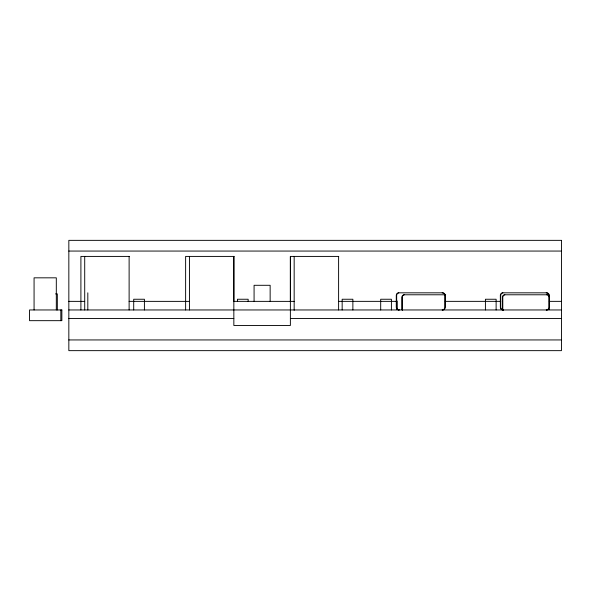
<?xml version="1.0" encoding="UTF-8"?>
<svg xmlns="http://www.w3.org/2000/svg" width="591" height="591" viewBox="0 0 591 591"><rect width="100%" height="100%" fill="white"/><g stroke="black" fill="none" stroke-linecap="round" stroke-linejoin="round"><path stroke-width="0.89" d="M290.38 301.358L290.38 256.413L338.746 256.413M68.837 251.057L561.45 251.057M129.296 256.413L80.901 256.413L80.901 309.957M234.021 256.413L185.626 256.413L185.626 309.957M55.554 293.897L57.334 293.897L57.334 309.957M445.673 294.783L403.926 294.783A2.586 2.586 0 0 0 401.88 297.31L401.88 308.753A2.586 2.586 0 0 0 402.227 310.046M68.837 301.358L84.712 301.388M129.119 301.358L189.438 301.388M294.163 301.388L233.844 301.358L233.844 256.413L233.844 325.478L290.38 325.478L290.38 256.413M338.606 301.358L396.664 301.358M445.245 301.358L500.732 301.358M549.305 301.358L561.45 301.358M68.837 309.957L561.45 309.957M68.837 318.527L233.844 318.527M290.38 318.527L561.45 318.527M68.837 339.943L561.45 339.943M496.122 309.957L496.122 299.245L485.418 299.245L485.418 309.957M397.167 300.989L397.167 309.61M391.405 309.957L391.405 299.245L380.693 299.245L380.693 309.957M352.871 309.957L352.871 299.245L342.159 299.245L342.159 309.957M338.606 256.413L338.606 309.957M294.163 256.413L294.163 310.312M270.146 301.358L270.146 285.298L254.078 285.298L254.078 301.358M248.146 301.358L248.146 299.245L237.442 299.245L237.442 301.358M189.438 256.413L189.438 309.957M144.411 309.957L144.411 299.245L133.706 299.245L133.706 309.957M129.119 256.413L129.126 309.957M87.815 292.826L87.815 309.95M84.712 256.413L84.712 309.957M60.829 309.957L60.829 320.669M56.308 309.957L56.308 277.829L34.071 277.829L34.071 309.957M398.785 292.826A2.674 2.674 0 0 0 396.664 295.441L396.664 307.283A2.674 2.674 0 0 0 399.346 309.957M502.852 292.826A2.674 2.674 0 0 0 500.732 295.441L500.732 307.283A2.674 2.674 0 0 0 503.406 309.957M546.247 292.826A2.674 2.674 0 0 1 548.921 295.5L548.921 307.283A2.674 2.674 0 0 1 546.247 309.957M500.466 294.643A2.674 2.674 0 0 0 500.348 295.441L500.348 307.283A2.674 2.674 0 0 0 503.022 309.957M500.821 293.919A2.674 2.674 0 0 1 502.461 292.826L546.631 292.826A2.674 2.674 0 0 1 549.305 295.5L549.305 307.283A2.674 2.674 0 0 1 546.631 309.957M442.179 292.826A2.674 2.674 0 0 1 444.853 295.5L444.853 307.283A2.674 2.674 0 0 1 442.179 309.957M442.563 309.957A2.674 2.674 0 0 0 445.245 307.283L445.245 295.5A2.674 2.674 0 0 0 442.563 292.826L398.4 292.826A2.674 2.674 0 0 0 396.28 295.441L396.28 307.283A2.674 2.674 0 0 0 398.955 309.957M404.296 294.783A2.586 2.586 0 0 0 402.249 297.31L402.249 308.753A2.586 2.586 0 0 0 402.597 310.046M549.371 296.076A2.586 2.586 0 0 0 547.133 294.783L504.463 294.783A2.586 2.586 0 0 0 502.416 297.31L502.416 308.753A2.586 2.586 0 0 0 502.764 310.046M504.84 294.783A2.586 2.586 0 0 0 502.793 297.31L502.793 308.753A2.586 2.586 0 0 0 503.14 310.046M546.764 294.783A2.586 2.586 0 0 1 549.342 297.177M549.342 308.945A2.586 2.586 0 0 1 549.283 309.322M561.45 240.352L68.837 240.352L68.837 350.648L561.45 350.648L561.45 240.352M61.856 309.957L29.55 309.957L29.55 320.669L61.856 320.669L61.856 309.957"/></g></svg>
